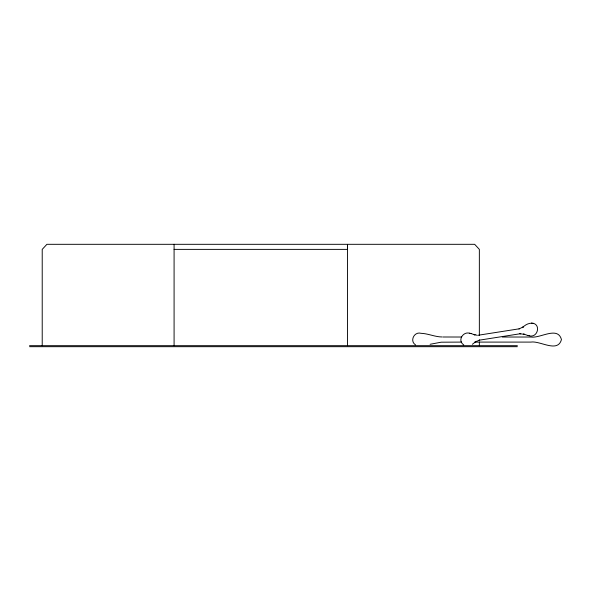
<?xml version="1.0" encoding="UTF-8"?>
<svg xmlns="http://www.w3.org/2000/svg" width="591" height="591" viewBox="0 0 591 591"><rect width="100%" height="100%" fill="white"/><g stroke="black" fill="none" stroke-linecap="round" stroke-linejoin="round"><path stroke-width="0.89" d="M174.086 345.676L174.086 244.312M347.486 249.284L347.486 244.379L347.486 345.676M475.474 342.049L476.346 341.251L472.342 344.302M532.099 323.203C528.384 322.996 524.852 325.109 522.318 327.71L523.382 326.793L518.95 328.995M475.629 341.864L479.715 339.958M430.115 344.28L441.174 342.196L461.682 342.093M477.92 335.289L519.43 328.781M479.235 340.18L520.745 333.664L520.154 333.752M174.086 249.38L347.486 249.38M461.682 337.025L443.065 336.996M502.298 337.025L530.91 337.025C540.277 338.577 557.756 325.811 561.45 339.559C557.756 353.3 540.277 340.542 530.91 342.093L474.603 342.093M29.55 345.676L517.369 345.676M29.55 346.688L517.369 346.688M477.055 335.252L474.174 334.55M442.194 336.973C434.939 336.944 428.253 333.575 421.028 333.309C414.247 331.27 409.393 341.073 415.517 344.856M528.819 335.658C537.943 338.746 541.637 323.166 531.39 323.1M469.845 333.294C462.975 331.026 457.109 340.748 463.78 344.922M532.875 323.321L533.533 323.417M524.269 334.329L523.574 333.989L527.911 335.525M470.754 333.427L475.09 334.971L474.396 334.632M527.46 335.459L529.307 335.732M469.357 333.228L471.204 333.494M519.629 333.671L524.49 334.403M479.353 335.585L479.353 249.38L474.669 244.312L46.911 244.312L42.22 249.38L42.22 345.676M479.353 342.004L479.353 345.676"/></g></svg>
